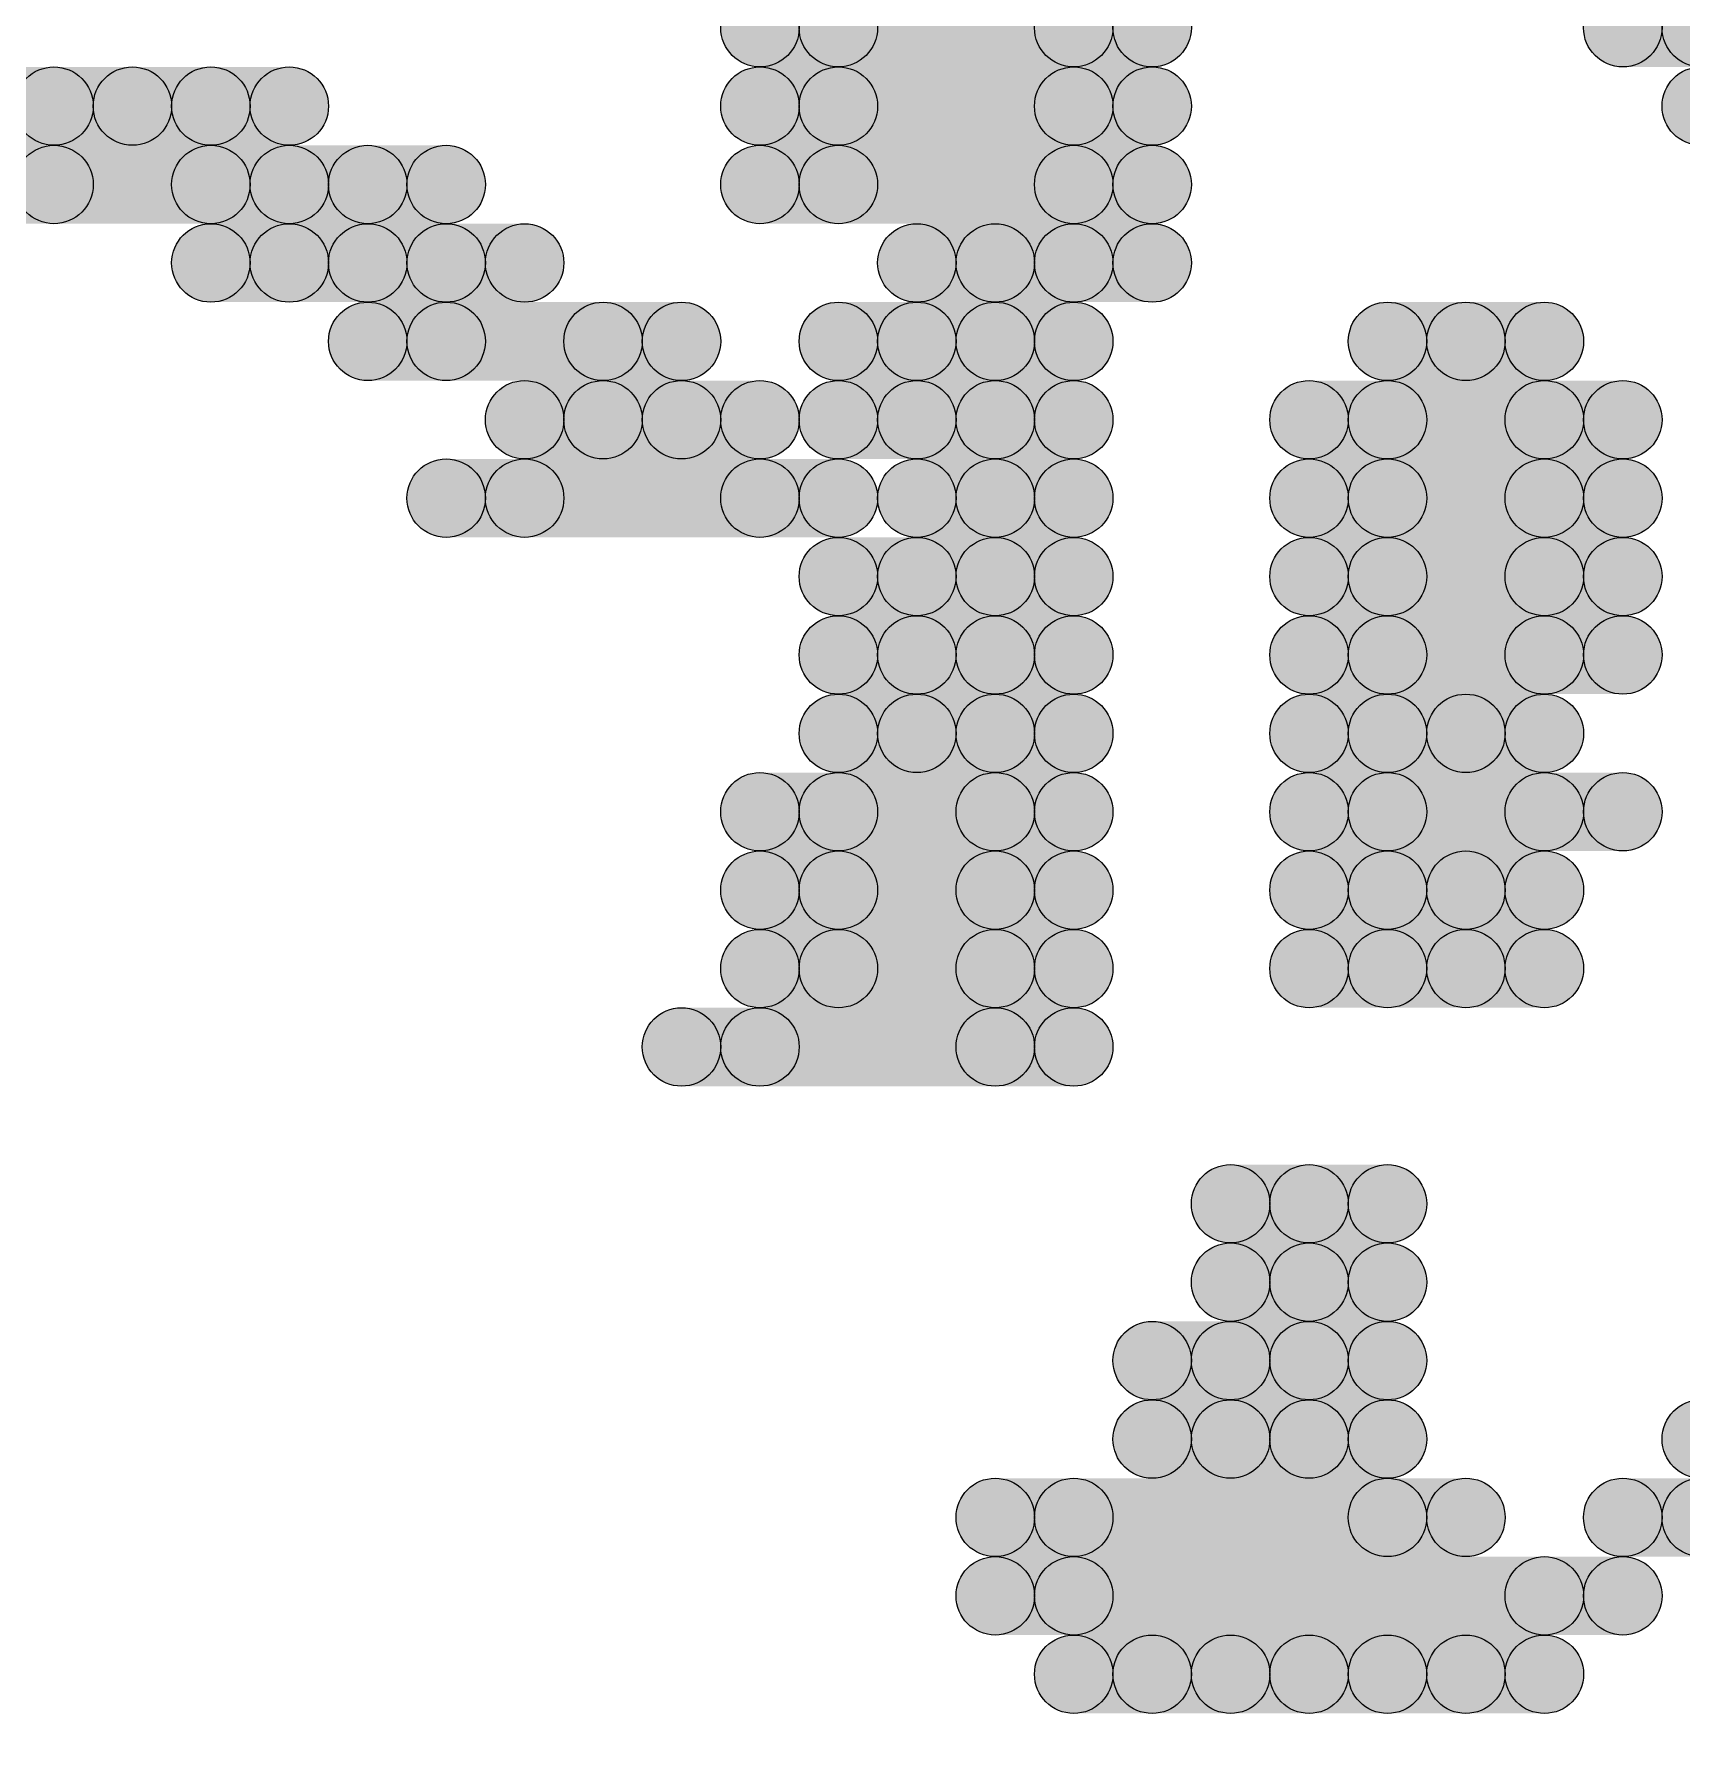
# Model space of a CAD drawing. Header units: millimetres. Extents: x 0 to 137, y 0 to 37.
# Drawn here: x 133.953 to 134.487, y 3.632 to 4.189 of the extents above; entities that cross this region are included whole.
import ezdxf

# ---------------------------------------------------------------- set-up
doc = ezdxf.new("R2010")
doc.units = ezdxf.units.MM
for name, color, linetype in [('KeepOutLayer', 6, 'Continuous'), ('TopLayer', 1, 'Continuous'), ('TopSolder', 216, 'Continuous')]:
    doc.layers.add(name, color=color, linetype=linetype)

msp = doc.modelspace()

# ---------------------------------------------------------------- hatches: boundary and pattern name
at = {"layer": 'TopLayer'}
h = msp.add_hatch(color=1, dxfattribs=at)
edge = h.paths.add_edge_path()
edge.add_arc((134.2136, 4.191), 0.0127, 0, 360)
for points in [[(134.2136, 4.1783), (134.2136, 4.2037), (134.3152, 4.2037), (134.3152, 4.1783)], [(133.858, 4.1529), (133.858, 4.1783), (133.985, 4.1783), (133.985, 4.1529)], [(134.0104, 4.1529), (134.0104, 4.1783), (134.0358, 4.1783), (134.0358, 4.1529)], [(134.2136, 4.1529), (134.2136, 4.1783), (134.3152, 4.1783), (134.3152, 4.1529)], [(133.9596, 4.1275), (133.9596, 4.1529), (134.0358, 4.1529), (134.0358, 4.1275)], [(134.0612, 4.1275), (134.0612, 4.1529), (134.0866, 4.1529), (134.0866, 4.1275)], [(134.2136, 4.1275), (134.2136, 4.1529), (134.3152, 4.1529), (134.3152, 4.1275)], [(134.0358, 4.1021), (134.0358, 4.1275), (134.0612, 4.1275), (134.0612, 4.1021)], [(134.0866, 4.1021), (134.0866, 4.1275), (134.112, 4.1275), (134.112, 4.1021)], [(134.2644, 4.1021), (134.2644, 4.1275), (134.3152, 4.1275), (134.3152, 4.1021)], [(134.0866, 4.0767), (134.0866, 4.1021), (134.1628, 4.1021), (134.1628, 4.0767)], [(134.239, 4.0767), (134.239, 4.1021), (134.2898, 4.1021), (134.2898, 4.0767)], [(134.4168, 4.0767), (134.4168, 4.1021), (134.4422, 4.1021), (134.4422, 4.0767)], [(134.1374, 4.0513), (134.1374, 4.0767), (134.1882, 4.0767), (134.1882, 4.0513)], [(134.239, 4.0513), (134.239, 4.0767), (134.2898, 4.0767), (134.2898, 4.0513)], [(134.3914, 4.0513), (134.3914, 4.0767), (134.4676, 4.0767), (134.4676, 4.0513)], [(134.112, 4.0259), (134.112, 4.0513), (134.2136, 4.0513), (134.2136, 4.0259)], [(134.2644, 4.0259), (134.2644, 4.0513), (134.2898, 4.0513), (134.2898, 4.0259)], [(134.3914, 4.0259), (134.3914, 4.0513), (134.4676, 4.0513), (134.4676, 4.0259)], [(134.239, 4.0005), (134.239, 4.0259), (134.2898, 4.0259), (134.2898, 4.0005)], [(134.3914, 4.0005), (134.3914, 4.0259), (134.4676, 4.0259), (134.4676, 4.0005)], [(134.239, 3.9751), (134.239, 4.0005), (134.2898, 4.0005), (134.2898, 3.9751)], [(134.3914, 3.9751), (134.3914, 4.0005), (134.4676, 4.0005), (134.4676, 3.9751)], [(134.239, 3.9497), (134.239, 3.9751), (134.2898, 3.9751), (134.2898, 3.9497)], [(134.3914, 3.9497), (134.3914, 3.9751), (134.4422, 3.9751), (134.4422, 3.9497)], [(134.2136, 3.9243), (134.2136, 3.9497), (134.2898, 3.9497), (134.2898, 3.9243)], [(134.3914, 3.9243), (134.3914, 3.9497), (134.4676, 3.9497), (134.4676, 3.9243)], [(134.2136, 3.8989), (134.2136, 3.9243), (134.2898, 3.9243), (134.2898, 3.8989)], [(134.3914, 3.8989), (134.3914, 3.9243), (134.4422, 3.9243), (134.4422, 3.8989)], [(134.2136, 3.8735), (134.2136, 3.8989), (134.2898, 3.8989), (134.2898, 3.8735)], [(134.3914, 3.8735), (134.3914, 3.8989), (134.4422, 3.8989), (134.4422, 3.8735)], [(134.1882, 3.8481), (134.1882, 3.8735), (134.2898, 3.8735), (134.2898, 3.8481)], [(134.366, 3.7973), (134.366, 3.8227), (134.3914, 3.8227), (134.3914, 3.7973)], [(134.366, 3.7719), (134.366, 3.7973), (134.3914, 3.7973), (134.3914, 3.7719)], [(134.3406, 3.7465), (134.3406, 3.7719), (134.3914, 3.7719), (134.3914, 3.7465)], [(134.3406, 3.7211), (134.3406, 3.7465), (134.3914, 3.7465), (134.3914, 3.7211)], [(134.2898, 3.6957), (134.2898, 3.7211), (134.4168, 3.7211), (134.4168, 3.6957)], [(134.2898, 3.6703), (134.2898, 3.6957), (134.4676, 3.6957), (134.4676, 3.6703)], [(134.3152, 3.6449), (134.3152, 3.6703), (134.3406, 3.6703), (134.3406, 3.6449)], [(134.366, 3.6449), (134.366, 3.6703), (134.3914, 3.6703), (134.3914, 3.6449)], [(134.4168, 3.6449), (134.4168, 3.6703), (134.4422, 3.6703), (134.4422, 3.6449)]]:
    msp.add_hatch(color=1, dxfattribs=at).paths.add_polyline_path(points)
h = msp.add_hatch(color=1, dxfattribs=at)
edge = h.paths.add_edge_path()
edge.add_arc((134.3152, 4.191), 0.0127, 0, 360)
h = msp.add_hatch(color=1, dxfattribs=at)
edge = h.paths.add_edge_path()
edge.add_arc((134.493, 4.191), 0.0127, 0, 360)
h = msp.add_hatch(color=1, dxfattribs=at)
edge = h.paths.add_edge_path()
edge.add_arc((133.985, 4.1656), 0.0127, 0, 360)
h = msp.add_hatch(color=1, dxfattribs=at)
edge = h.paths.add_edge_path()
edge.add_arc((134.0104, 4.1656), 0.0127, 0, 360)
h = msp.add_hatch(color=1, dxfattribs=at)
edge = h.paths.add_edge_path()
edge.add_arc((134.0358, 4.1656), 0.0127, 0, 360)
h = msp.add_hatch(color=1, dxfattribs=at)
edge = h.paths.add_edge_path()
edge.add_arc((134.2136, 4.1656), 0.0127, 0, 360)
h = msp.add_hatch(color=1, dxfattribs=at)
edge = h.paths.add_edge_path()
edge.add_arc((134.3152, 4.1656), 0.0127, 0, 360)
h = msp.add_hatch(color=1, dxfattribs=at)
edge = h.paths.add_edge_path()
edge.add_arc((133.9596, 4.1402), 0.0127, 0, 360)
h = msp.add_hatch(color=1, dxfattribs=at)
edge = h.paths.add_edge_path()
edge.add_arc((134.0358, 4.1402), 0.0127, 0, 360)
h = msp.add_hatch(color=1, dxfattribs=at)
edge = h.paths.add_edge_path()
edge.add_arc((134.0612, 4.1402), 0.0127, 0, 360)
h = msp.add_hatch(color=1, dxfattribs=at)
edge = h.paths.add_edge_path()
edge.add_arc((134.0866, 4.1402), 0.0127, 0, 360)
h = msp.add_hatch(color=1, dxfattribs=at)
edge = h.paths.add_edge_path()
edge.add_arc((134.2136, 4.1402), 0.0127, 0, 360)
h = msp.add_hatch(color=1, dxfattribs=at)
edge = h.paths.add_edge_path()
edge.add_arc((134.3152, 4.1402), 0.0127, 0, 360)
h = msp.add_hatch(color=1, dxfattribs=at)
edge = h.paths.add_edge_path()
edge.add_arc((134.0358, 4.1148), 0.0127, 0, 360)
h = msp.add_hatch(color=1, dxfattribs=at)
edge = h.paths.add_edge_path()
edge.add_arc((134.0612, 4.1148), 0.0127, 0, 360)
h = msp.add_hatch(color=1, dxfattribs=at)
edge = h.paths.add_edge_path()
edge.add_arc((134.0866, 4.1148), 0.0127, 0, 360)
h = msp.add_hatch(color=1, dxfattribs=at)
edge = h.paths.add_edge_path()
edge.add_arc((134.112, 4.1148), 0.0127, 0, 360)
h = msp.add_hatch(color=1, dxfattribs=at)
edge = h.paths.add_edge_path()
edge.add_arc((134.2644, 4.1148), 0.0127, 0, 360)
h = msp.add_hatch(color=1, dxfattribs=at)
edge = h.paths.add_edge_path()
edge.add_arc((134.3152, 4.1148), 0.0127, 0, 360)
h = msp.add_hatch(color=1, dxfattribs=at)
edge = h.paths.add_edge_path()
edge.add_arc((134.0866, 4.0894), 0.0127, 0, 360)
h = msp.add_hatch(color=1, dxfattribs=at)
edge = h.paths.add_edge_path()
edge.add_arc((134.1628, 4.0894), 0.0127, 0, 360)
h = msp.add_hatch(color=1, dxfattribs=at)
edge = h.paths.add_edge_path()
edge.add_arc((134.239, 4.0894), 0.0127, 0, 360)
h = msp.add_hatch(color=1, dxfattribs=at)
edge = h.paths.add_edge_path()
edge.add_arc((134.2898, 4.0894), 0.0127, 0, 360)
h = msp.add_hatch(color=1, dxfattribs=at)
edge = h.paths.add_edge_path()
edge.add_arc((134.4168, 4.0894), 0.0127, 0, 360)
h = msp.add_hatch(color=1, dxfattribs=at)
edge = h.paths.add_edge_path()
edge.add_arc((134.4422, 4.0894), 0.0127, 0, 360)
h = msp.add_hatch(color=1, dxfattribs=at)
edge = h.paths.add_edge_path()
edge.add_arc((134.1374, 4.064), 0.0127, 0, 360)
h = msp.add_hatch(color=1, dxfattribs=at)
edge = h.paths.add_edge_path()
edge.add_arc((134.1882, 4.064), 0.0127, 0, 360)
h = msp.add_hatch(color=1, dxfattribs=at)
edge = h.paths.add_edge_path()
edge.add_arc((134.239, 4.064), 0.0127, 0, 360)
h = msp.add_hatch(color=1, dxfattribs=at)
edge = h.paths.add_edge_path()
edge.add_arc((134.2898, 4.064), 0.0127, 0, 360)
h = msp.add_hatch(color=1, dxfattribs=at)
edge = h.paths.add_edge_path()
edge.add_arc((134.3914, 4.064), 0.0127, 0, 360)
h = msp.add_hatch(color=1, dxfattribs=at)
edge = h.paths.add_edge_path()
edge.add_arc((134.4676, 4.064), 0.0127, 0, 360)
h = msp.add_hatch(color=1, dxfattribs=at)
edge = h.paths.add_edge_path()
edge.add_arc((134.112, 4.0386), 0.0127, 0, 360)
h = msp.add_hatch(color=1, dxfattribs=at)
edge = h.paths.add_edge_path()
edge.add_arc((134.2136, 4.0386), 0.0127, 0, 360)
h = msp.add_hatch(color=1, dxfattribs=at)
edge = h.paths.add_edge_path()
edge.add_arc((134.2644, 4.0386), 0.0127, 0, 360)
h = msp.add_hatch(color=1, dxfattribs=at)
edge = h.paths.add_edge_path()
edge.add_arc((134.2898, 4.0386), 0.0127, 0, 360)
h = msp.add_hatch(color=1, dxfattribs=at)
edge = h.paths.add_edge_path()
edge.add_arc((134.3914, 4.0386), 0.0127, 0, 360)
h = msp.add_hatch(color=1, dxfattribs=at)
edge = h.paths.add_edge_path()
edge.add_arc((134.4676, 4.0386), 0.0127, 0, 360)
h = msp.add_hatch(color=1, dxfattribs=at)
edge = h.paths.add_edge_path()
edge.add_arc((134.239, 4.0132), 0.0127, 0, 360)
h = msp.add_hatch(color=1, dxfattribs=at)
edge = h.paths.add_edge_path()
edge.add_arc((134.2898, 4.0132), 0.0127, 0, 360)
h = msp.add_hatch(color=1, dxfattribs=at)
edge = h.paths.add_edge_path()
edge.add_arc((134.3914, 4.0132), 0.0127, 0, 360)
h = msp.add_hatch(color=1, dxfattribs=at)
edge = h.paths.add_edge_path()
edge.add_arc((134.4676, 4.0132), 0.0127, 0, 360)
h = msp.add_hatch(color=1, dxfattribs=at)
edge = h.paths.add_edge_path()
edge.add_arc((134.239, 3.9878), 0.0127, 0, 360)
h = msp.add_hatch(color=1, dxfattribs=at)
edge = h.paths.add_edge_path()
edge.add_arc((134.2898, 3.9878), 0.0127, 0, 360)
h = msp.add_hatch(color=1, dxfattribs=at)
edge = h.paths.add_edge_path()
edge.add_arc((134.3914, 3.9878), 0.0127, 0, 360)
h = msp.add_hatch(color=1, dxfattribs=at)
edge = h.paths.add_edge_path()
edge.add_arc((134.4676, 3.9878), 0.0127, 0, 360)
h = msp.add_hatch(color=1, dxfattribs=at)
edge = h.paths.add_edge_path()
edge.add_arc((134.239, 3.9624), 0.0127, 0, 360)
h = msp.add_hatch(color=1, dxfattribs=at)
edge = h.paths.add_edge_path()
edge.add_arc((134.2898, 3.9624), 0.0127, 0, 360)
h = msp.add_hatch(color=1, dxfattribs=at)
edge = h.paths.add_edge_path()
edge.add_arc((134.3914, 3.9624), 0.0127, 0, 360)
h = msp.add_hatch(color=1, dxfattribs=at)
edge = h.paths.add_edge_path()
edge.add_arc((134.4422, 3.9624), 0.0127, 0, 360)
h = msp.add_hatch(color=1, dxfattribs=at)
edge = h.paths.add_edge_path()
edge.add_arc((134.2136, 3.937), 0.0127, 0, 360)
h = msp.add_hatch(color=1, dxfattribs=at)
edge = h.paths.add_edge_path()
edge.add_arc((134.2898, 3.937), 0.0127, 0, 360)
h = msp.add_hatch(color=1, dxfattribs=at)
edge = h.paths.add_edge_path()
edge.add_arc((134.3914, 3.937), 0.0127, 0, 360)
h = msp.add_hatch(color=1, dxfattribs=at)
edge = h.paths.add_edge_path()
edge.add_arc((134.4676, 3.937), 0.0127, 0, 360)
h = msp.add_hatch(color=1, dxfattribs=at)
edge = h.paths.add_edge_path()
edge.add_arc((134.2136, 3.9116), 0.0127, 0, 360)
h = msp.add_hatch(color=1, dxfattribs=at)
edge = h.paths.add_edge_path()
edge.add_arc((134.2898, 3.9116), 0.0127, 0, 360)
h = msp.add_hatch(color=1, dxfattribs=at)
edge = h.paths.add_edge_path()
edge.add_arc((134.3914, 3.9116), 0.0127, 0, 360)
h = msp.add_hatch(color=1, dxfattribs=at)
edge = h.paths.add_edge_path()
edge.add_arc((134.4422, 3.9116), 0.0127, 0, 360)
h = msp.add_hatch(color=1, dxfattribs=at)
edge = h.paths.add_edge_path()
edge.add_arc((134.2136, 3.8862), 0.0127, 0, 360)
h = msp.add_hatch(color=1, dxfattribs=at)
edge = h.paths.add_edge_path()
edge.add_arc((134.2898, 3.8862), 0.0127, 0, 360)
h = msp.add_hatch(color=1, dxfattribs=at)
edge = h.paths.add_edge_path()
edge.add_arc((134.3914, 3.8862), 0.0127, 0, 360)
h = msp.add_hatch(color=1, dxfattribs=at)
edge = h.paths.add_edge_path()
edge.add_arc((134.4422, 3.8862), 0.0127, 0, 360)
h = msp.add_hatch(color=1, dxfattribs=at)
edge = h.paths.add_edge_path()
edge.add_arc((134.1882, 3.8608), 0.0127, 0, 360)
h = msp.add_hatch(color=1, dxfattribs=at)
edge = h.paths.add_edge_path()
edge.add_arc((134.2898, 3.8608), 0.0127, 0, 360)
h = msp.add_hatch(color=1, dxfattribs=at)
edge = h.paths.add_edge_path()
edge.add_arc((134.366, 3.81), 0.0127, 0, 360)
h = msp.add_hatch(color=1, dxfattribs=at)
edge = h.paths.add_edge_path()
edge.add_arc((134.3914, 3.81), 0.0127, 0, 360)
h = msp.add_hatch(color=1, dxfattribs=at)
edge = h.paths.add_edge_path()
edge.add_arc((134.366, 3.7846), 0.0127, 0, 360)
h = msp.add_hatch(color=1, dxfattribs=at)
edge = h.paths.add_edge_path()
edge.add_arc((134.3914, 3.7846), 0.0127, 0, 360)
h = msp.add_hatch(color=1, dxfattribs=at)
edge = h.paths.add_edge_path()
edge.add_arc((134.3406, 3.7592), 0.0127, 0, 360)
h = msp.add_hatch(color=1, dxfattribs=at)
edge = h.paths.add_edge_path()
edge.add_arc((134.3914, 3.7592), 0.0127, 0, 360)
h = msp.add_hatch(color=1, dxfattribs=at)
edge = h.paths.add_edge_path()
edge.add_arc((134.3406, 3.7338), 0.0127, 0, 360)
h = msp.add_hatch(color=1, dxfattribs=at)
edge = h.paths.add_edge_path()
edge.add_arc((134.3914, 3.7338), 0.0127, 0, 360)
h = msp.add_hatch(color=1, dxfattribs=at)
edge = h.paths.add_edge_path()
edge.add_arc((134.2898, 3.7084), 0.0127, 0, 360)
h = msp.add_hatch(color=1, dxfattribs=at)
edge = h.paths.add_edge_path()
edge.add_arc((134.4168, 3.7084), 0.0127, 0, 360)
h = msp.add_hatch(color=1, dxfattribs=at)
edge = h.paths.add_edge_path()
edge.add_arc((134.493, 3.7084), 0.0127, 0, 360)
h = msp.add_hatch(color=1, dxfattribs=at)
edge = h.paths.add_edge_path()
edge.add_arc((134.2898, 3.683), 0.0127, 0, 360)
h = msp.add_hatch(color=1, dxfattribs=at)
edge = h.paths.add_edge_path()
edge.add_arc((134.4676, 3.683), 0.0127, 0, 360)
h = msp.add_hatch(color=1, dxfattribs=at)
edge = h.paths.add_edge_path()
edge.add_arc((134.3152, 3.6576), 0.0127, 0, 360)
h = msp.add_hatch(color=1, dxfattribs=at)
edge = h.paths.add_edge_path()
edge.add_arc((134.3406, 3.6576), 0.0127, 0, 360)
h = msp.add_hatch(color=1, dxfattribs=at)
edge = h.paths.add_edge_path()
edge.add_arc((134.366, 3.6576), 0.0127, 0, 360)
h = msp.add_hatch(color=1, dxfattribs=at)
edge = h.paths.add_edge_path()
edge.add_arc((134.3914, 3.6576), 0.0127, 0, 360)
h = msp.add_hatch(color=1, dxfattribs=at)
edge = h.paths.add_edge_path()
edge.add_arc((134.4168, 3.6576), 0.0127, 0, 360)
h = msp.add_hatch(color=1, dxfattribs=at)
edge = h.paths.add_edge_path()
edge.add_arc((134.4422, 3.6576), 0.0127, 0, 360)
at = {"layer": 'TopSolder'}
h = msp.add_hatch(color=216, dxfattribs=at)
edge = h.paths.add_edge_path()
edge.add_arc((134.1882, 4.191), 0.0127, 0, 360)
for points in [[(134.1882, 4.1783), (134.1882, 4.2037), (134.2898, 4.2037), (134.2898, 4.1783)], [(134.4676, 4.1783), (134.4676, 4.2037), (134.5184, 4.2037), (134.5184, 4.1783)], [(133.8326, 4.1529), (133.8326, 4.1783), (133.9596, 4.1783), (133.9596, 4.1529)], [(133.985, 4.1529), (133.985, 4.1783), (134.0104, 4.1783), (134.0104, 4.1529)], [(134.1882, 4.1529), (134.1882, 4.1783), (134.2898, 4.1783), (134.2898, 4.1529)], [(133.9342, 4.1275), (133.9342, 4.1529), (134.0104, 4.1529), (134.0104, 4.1275)], [(134.0358, 4.1275), (134.0358, 4.1529), (134.0612, 4.1529), (134.0612, 4.1275)], [(134.1882, 4.1275), (134.1882, 4.1529), (134.2898, 4.1529), (134.2898, 4.1275)], [(134.0104, 4.1021), (134.0104, 4.1275), (134.0358, 4.1275), (134.0358, 4.1021)], [(134.0612, 4.1021), (134.0612, 4.1275), (134.0866, 4.1275), (134.0866, 4.1021)], [(134.239, 4.1021), (134.239, 4.1275), (134.2898, 4.1275), (134.2898, 4.1021)], [(134.0612, 4.0767), (134.0612, 4.1021), (134.1374, 4.1021), (134.1374, 4.0767)], [(134.2136, 4.0767), (134.2136, 4.1021), (134.2644, 4.1021), (134.2644, 4.0767)], [(134.3914, 4.0767), (134.3914, 4.1021), (134.4168, 4.1021), (134.4168, 4.0767)], [(134.112, 4.0513), (134.112, 4.0767), (134.1628, 4.0767), (134.1628, 4.0513)], [(134.2136, 4.0513), (134.2136, 4.0767), (134.2644, 4.0767), (134.2644, 4.0513)], [(134.366, 4.0513), (134.366, 4.0767), (134.4422, 4.0767), (134.4422, 4.0513)], [(134.0866, 4.0259), (134.0866, 4.0513), (134.1882, 4.0513), (134.1882, 4.0259)], [(134.239, 4.0259), (134.239, 4.0513), (134.2644, 4.0513), (134.2644, 4.0259)], [(134.366, 4.0259), (134.366, 4.0513), (134.4422, 4.0513), (134.4422, 4.0259)], [(134.2136, 4.0005), (134.2136, 4.0259), (134.2644, 4.0259), (134.2644, 4.0005)], [(134.366, 4.0005), (134.366, 4.0259), (134.4422, 4.0259), (134.4422, 4.0005)], [(134.2136, 3.9751), (134.2136, 4.0005), (134.2644, 4.0005), (134.2644, 3.9751)], [(134.366, 3.9751), (134.366, 4.0005), (134.4422, 4.0005), (134.4422, 3.9751)], [(134.2136, 3.9497), (134.2136, 3.9751), (134.2644, 3.9751), (134.2644, 3.9497)], [(134.366, 3.9497), (134.366, 3.9751), (134.4168, 3.9751), (134.4168, 3.9497)], [(134.1882, 3.9243), (134.1882, 3.9497), (134.2644, 3.9497), (134.2644, 3.9243)], [(134.366, 3.9243), (134.366, 3.9497), (134.4422, 3.9497), (134.4422, 3.9243)], [(134.1882, 3.8989), (134.1882, 3.9243), (134.2644, 3.9243), (134.2644, 3.8989)], [(134.366, 3.8989), (134.366, 3.9243), (134.4168, 3.9243), (134.4168, 3.8989)], [(134.1882, 3.8735), (134.1882, 3.8989), (134.2644, 3.8989), (134.2644, 3.8735)], [(134.366, 3.8735), (134.366, 3.8989), (134.4168, 3.8989), (134.4168, 3.8735)], [(134.1628, 3.8481), (134.1628, 3.8735), (134.2644, 3.8735), (134.2644, 3.8481)], [(134.3406, 3.7973), (134.3406, 3.8227), (134.366, 3.8227), (134.366, 3.7973)], [(134.3406, 3.7719), (134.3406, 3.7973), (134.366, 3.7973), (134.366, 3.7719)], [(134.3152, 3.7465), (134.3152, 3.7719), (134.366, 3.7719), (134.366, 3.7465)], [(134.3152, 3.7211), (134.3152, 3.7465), (134.366, 3.7465), (134.366, 3.7211)], [(134.2644, 3.6957), (134.2644, 3.7211), (134.3914, 3.7211), (134.3914, 3.6957)], [(134.4676, 3.6957), (134.4676, 3.7211), (134.493, 3.7211), (134.493, 3.6957)], [(134.2644, 3.6703), (134.2644, 3.6957), (134.4422, 3.6957), (134.4422, 3.6703)], [(134.2898, 3.6449), (134.2898, 3.6703), (134.3152, 3.6703), (134.3152, 3.6449)], [(134.3406, 3.6449), (134.3406, 3.6703), (134.366, 3.6703), (134.366, 3.6449)], [(134.3914, 3.6449), (134.3914, 3.6703), (134.4168, 3.6703), (134.4168, 3.6449)]]:
    msp.add_hatch(color=216, dxfattribs=at).paths.add_polyline_path(points)
h = msp.add_hatch(color=216, dxfattribs=at)
edge = h.paths.add_edge_path()
edge.add_arc((134.2898, 4.191), 0.0127, 0, 360)
h = msp.add_hatch(color=216, dxfattribs=at)
edge = h.paths.add_edge_path()
edge.add_arc((134.4676, 4.191), 0.0127, 0, 360)
h = msp.add_hatch(color=216, dxfattribs=at)
edge = h.paths.add_edge_path()
edge.add_arc((133.9596, 4.1656), 0.0127, 0, 360)
h = msp.add_hatch(color=216, dxfattribs=at)
edge = h.paths.add_edge_path()
edge.add_arc((133.985, 4.1656), 0.0127, 0, 360)
h = msp.add_hatch(color=216, dxfattribs=at)
edge = h.paths.add_edge_path()
edge.add_arc((134.0104, 4.1656), 0.0127, 0, 360)
h = msp.add_hatch(color=216, dxfattribs=at)
edge = h.paths.add_edge_path()
edge.add_arc((134.1882, 4.1656), 0.0127, 0, 360)
h = msp.add_hatch(color=216, dxfattribs=at)
edge = h.paths.add_edge_path()
edge.add_arc((134.2898, 4.1656), 0.0127, 0, 360)
h = msp.add_hatch(color=216, dxfattribs=at)
edge = h.paths.add_edge_path()
edge.add_arc((134.493, 4.1656), 0.0127, 0, 360)
h = msp.add_hatch(color=216, dxfattribs=at)
edge = h.paths.add_edge_path()
edge.add_arc((134.0104, 4.1402), 0.0127, 0, 360)
h = msp.add_hatch(color=216, dxfattribs=at)
edge = h.paths.add_edge_path()
edge.add_arc((134.0358, 4.1402), 0.0127, 0, 360)
h = msp.add_hatch(color=216, dxfattribs=at)
edge = h.paths.add_edge_path()
edge.add_arc((134.0612, 4.1402), 0.0127, 0, 360)
h = msp.add_hatch(color=216, dxfattribs=at)
edge = h.paths.add_edge_path()
edge.add_arc((134.1882, 4.1402), 0.0127, 0, 360)
h = msp.add_hatch(color=216, dxfattribs=at)
edge = h.paths.add_edge_path()
edge.add_arc((134.2898, 4.1402), 0.0127, 0, 360)
h = msp.add_hatch(color=216, dxfattribs=at)
edge = h.paths.add_edge_path()
edge.add_arc((134.0104, 4.1148), 0.0127, 0, 360)
h = msp.add_hatch(color=216, dxfattribs=at)
edge = h.paths.add_edge_path()
edge.add_arc((134.0358, 4.1148), 0.0127, 0, 360)
h = msp.add_hatch(color=216, dxfattribs=at)
edge = h.paths.add_edge_path()
edge.add_arc((134.0612, 4.1148), 0.0127, 0, 360)
h = msp.add_hatch(color=216, dxfattribs=at)
edge = h.paths.add_edge_path()
edge.add_arc((134.0866, 4.1148), 0.0127, 0, 360)
h = msp.add_hatch(color=216, dxfattribs=at)
edge = h.paths.add_edge_path()
edge.add_arc((134.239, 4.1148), 0.0127, 0, 360)
h = msp.add_hatch(color=216, dxfattribs=at)
edge = h.paths.add_edge_path()
edge.add_arc((134.2898, 4.1148), 0.0127, 0, 360)
h = msp.add_hatch(color=216, dxfattribs=at)
edge = h.paths.add_edge_path()
edge.add_arc((134.0612, 4.0894), 0.0127, 0, 360)
h = msp.add_hatch(color=216, dxfattribs=at)
edge = h.paths.add_edge_path()
edge.add_arc((134.1374, 4.0894), 0.0127, 0, 360)
h = msp.add_hatch(color=216, dxfattribs=at)
edge = h.paths.add_edge_path()
edge.add_arc((134.2136, 4.0894), 0.0127, 0, 360)
h = msp.add_hatch(color=216, dxfattribs=at)
edge = h.paths.add_edge_path()
edge.add_arc((134.2644, 4.0894), 0.0127, 0, 360)
h = msp.add_hatch(color=216, dxfattribs=at)
edge = h.paths.add_edge_path()
edge.add_arc((134.3914, 4.0894), 0.0127, 0, 360)
h = msp.add_hatch(color=216, dxfattribs=at)
edge = h.paths.add_edge_path()
edge.add_arc((134.4168, 4.0894), 0.0127, 0, 360)
h = msp.add_hatch(color=216, dxfattribs=at)
edge = h.paths.add_edge_path()
edge.add_arc((134.112, 4.064), 0.0127, 0, 360)
h = msp.add_hatch(color=216, dxfattribs=at)
edge = h.paths.add_edge_path()
edge.add_arc((134.1628, 4.064), 0.0127, 0, 360)
h = msp.add_hatch(color=216, dxfattribs=at)
edge = h.paths.add_edge_path()
edge.add_arc((134.2136, 4.064), 0.0127, 0, 360)
h = msp.add_hatch(color=216, dxfattribs=at)
edge = h.paths.add_edge_path()
edge.add_arc((134.2644, 4.064), 0.0127, 0, 360)
h = msp.add_hatch(color=216, dxfattribs=at)
edge = h.paths.add_edge_path()
edge.add_arc((134.366, 4.064), 0.0127, 0, 360)
h = msp.add_hatch(color=216, dxfattribs=at)
edge = h.paths.add_edge_path()
edge.add_arc((134.4422, 4.064), 0.0127, 0, 360)
h = msp.add_hatch(color=216, dxfattribs=at)
edge = h.paths.add_edge_path()
edge.add_arc((134.0866, 4.0386), 0.0127, 0, 360)
h = msp.add_hatch(color=216, dxfattribs=at)
edge = h.paths.add_edge_path()
edge.add_arc((134.1882, 4.0386), 0.0127, 0, 360)
h = msp.add_hatch(color=216, dxfattribs=at)
edge = h.paths.add_edge_path()
edge.add_arc((134.239, 4.0386), 0.0127, 0, 360)
h = msp.add_hatch(color=216, dxfattribs=at)
edge = h.paths.add_edge_path()
edge.add_arc((134.2644, 4.0386), 0.0127, 0, 360)
h = msp.add_hatch(color=216, dxfattribs=at)
edge = h.paths.add_edge_path()
edge.add_arc((134.366, 4.0386), 0.0127, 0, 360)
h = msp.add_hatch(color=216, dxfattribs=at)
edge = h.paths.add_edge_path()
edge.add_arc((134.4422, 4.0386), 0.0127, 0, 360)
h = msp.add_hatch(color=216, dxfattribs=at)
edge = h.paths.add_edge_path()
edge.add_arc((134.2136, 4.0132), 0.0127, 0, 360)
h = msp.add_hatch(color=216, dxfattribs=at)
edge = h.paths.add_edge_path()
edge.add_arc((134.2644, 4.0132), 0.0127, 0, 360)
h = msp.add_hatch(color=216, dxfattribs=at)
edge = h.paths.add_edge_path()
edge.add_arc((134.366, 4.0132), 0.0127, 0, 360)
h = msp.add_hatch(color=216, dxfattribs=at)
edge = h.paths.add_edge_path()
edge.add_arc((134.4422, 4.0132), 0.0127, 0, 360)
h = msp.add_hatch(color=216, dxfattribs=at)
edge = h.paths.add_edge_path()
edge.add_arc((134.2136, 3.9878), 0.0127, 0, 360)
h = msp.add_hatch(color=216, dxfattribs=at)
edge = h.paths.add_edge_path()
edge.add_arc((134.2644, 3.9878), 0.0127, 0, 360)
h = msp.add_hatch(color=216, dxfattribs=at)
edge = h.paths.add_edge_path()
edge.add_arc((134.366, 3.9878), 0.0127, 0, 360)
h = msp.add_hatch(color=216, dxfattribs=at)
edge = h.paths.add_edge_path()
edge.add_arc((134.4422, 3.9878), 0.0127, 0, 360)
h = msp.add_hatch(color=216, dxfattribs=at)
edge = h.paths.add_edge_path()
edge.add_arc((134.2136, 3.9624), 0.0127, 0, 360)
h = msp.add_hatch(color=216, dxfattribs=at)
edge = h.paths.add_edge_path()
edge.add_arc((134.2644, 3.9624), 0.0127, 0, 360)
h = msp.add_hatch(color=216, dxfattribs=at)
edge = h.paths.add_edge_path()
edge.add_arc((134.366, 3.9624), 0.0127, 0, 360)
h = msp.add_hatch(color=216, dxfattribs=at)
edge = h.paths.add_edge_path()
edge.add_arc((134.4168, 3.9624), 0.0127, 0, 360)
h = msp.add_hatch(color=216, dxfattribs=at)
edge = h.paths.add_edge_path()
edge.add_arc((134.1882, 3.937), 0.0127, 0, 360)
h = msp.add_hatch(color=216, dxfattribs=at)
edge = h.paths.add_edge_path()
edge.add_arc((134.2644, 3.937), 0.0127, 0, 360)
h = msp.add_hatch(color=216, dxfattribs=at)
edge = h.paths.add_edge_path()
edge.add_arc((134.366, 3.937), 0.0127, 0, 360)
h = msp.add_hatch(color=216, dxfattribs=at)
edge = h.paths.add_edge_path()
edge.add_arc((134.4422, 3.937), 0.0127, 0, 360)
h = msp.add_hatch(color=216, dxfattribs=at)
edge = h.paths.add_edge_path()
edge.add_arc((134.1882, 3.9116), 0.0127, 0, 360)
h = msp.add_hatch(color=216, dxfattribs=at)
edge = h.paths.add_edge_path()
edge.add_arc((134.2644, 3.9116), 0.0127, 0, 360)
h = msp.add_hatch(color=216, dxfattribs=at)
edge = h.paths.add_edge_path()
edge.add_arc((134.366, 3.9116), 0.0127, 0, 360)
h = msp.add_hatch(color=216, dxfattribs=at)
edge = h.paths.add_edge_path()
edge.add_arc((134.4168, 3.9116), 0.0127, 0, 360)
h = msp.add_hatch(color=216, dxfattribs=at)
edge = h.paths.add_edge_path()
edge.add_arc((134.1882, 3.8862), 0.0127, 0, 360)
h = msp.add_hatch(color=216, dxfattribs=at)
edge = h.paths.add_edge_path()
edge.add_arc((134.2644, 3.8862), 0.0127, 0, 360)
h = msp.add_hatch(color=216, dxfattribs=at)
edge = h.paths.add_edge_path()
edge.add_arc((134.366, 3.8862), 0.0127, 0, 360)
h = msp.add_hatch(color=216, dxfattribs=at)
edge = h.paths.add_edge_path()
edge.add_arc((134.4168, 3.8862), 0.0127, 0, 360)
h = msp.add_hatch(color=216, dxfattribs=at)
edge = h.paths.add_edge_path()
edge.add_arc((134.1628, 3.8608), 0.0127, 0, 360)
h = msp.add_hatch(color=216, dxfattribs=at)
edge = h.paths.add_edge_path()
edge.add_arc((134.2644, 3.8608), 0.0127, 0, 360)
h = msp.add_hatch(color=216, dxfattribs=at)
edge = h.paths.add_edge_path()
edge.add_arc((134.3406, 3.81), 0.0127, 0, 360)
h = msp.add_hatch(color=216, dxfattribs=at)
edge = h.paths.add_edge_path()
edge.add_arc((134.366, 3.81), 0.0127, 0, 360)
h = msp.add_hatch(color=216, dxfattribs=at)
edge = h.paths.add_edge_path()
edge.add_arc((134.3406, 3.7846), 0.0127, 0, 360)
h = msp.add_hatch(color=216, dxfattribs=at)
edge = h.paths.add_edge_path()
edge.add_arc((134.366, 3.7846), 0.0127, 0, 360)
h = msp.add_hatch(color=216, dxfattribs=at)
edge = h.paths.add_edge_path()
edge.add_arc((134.3152, 3.7592), 0.0127, 0, 360)
h = msp.add_hatch(color=216, dxfattribs=at)
edge = h.paths.add_edge_path()
edge.add_arc((134.366, 3.7592), 0.0127, 0, 360)
h = msp.add_hatch(color=216, dxfattribs=at)
edge = h.paths.add_edge_path()
edge.add_arc((134.3152, 3.7338), 0.0127, 0, 360)
h = msp.add_hatch(color=216, dxfattribs=at)
edge = h.paths.add_edge_path()
edge.add_arc((134.366, 3.7338), 0.0127, 0, 360)
h = msp.add_hatch(color=216, dxfattribs=at)
edge = h.paths.add_edge_path()
edge.add_arc((134.493, 3.7338), 0.0127, 0, 360)
h = msp.add_hatch(color=216, dxfattribs=at)
edge = h.paths.add_edge_path()
edge.add_arc((134.2644, 3.7084), 0.0127, 0, 360)
h = msp.add_hatch(color=216, dxfattribs=at)
edge = h.paths.add_edge_path()
edge.add_arc((134.3914, 3.7084), 0.0127, 0, 360)
h = msp.add_hatch(color=216, dxfattribs=at)
edge = h.paths.add_edge_path()
edge.add_arc((134.4676, 3.7084), 0.0127, 0, 360)
h = msp.add_hatch(color=216, dxfattribs=at)
edge = h.paths.add_edge_path()
edge.add_arc((134.493, 3.7084), 0.0127, 0, 360)
h = msp.add_hatch(color=216, dxfattribs=at)
edge = h.paths.add_edge_path()
edge.add_arc((134.2644, 3.683), 0.0127, 0, 360)
h = msp.add_hatch(color=216, dxfattribs=at)
edge = h.paths.add_edge_path()
edge.add_arc((134.4422, 3.683), 0.0127, 0, 360)
h = msp.add_hatch(color=216, dxfattribs=at)
edge = h.paths.add_edge_path()
edge.add_arc((134.2898, 3.6576), 0.0127, 0, 360)
h = msp.add_hatch(color=216, dxfattribs=at)
edge = h.paths.add_edge_path()
edge.add_arc((134.3152, 3.6576), 0.0127, 0, 360)
h = msp.add_hatch(color=216, dxfattribs=at)
edge = h.paths.add_edge_path()
edge.add_arc((134.3406, 3.6576), 0.0127, 0, 360)
h = msp.add_hatch(color=216, dxfattribs=at)
edge = h.paths.add_edge_path()
edge.add_arc((134.366, 3.6576), 0.0127, 0, 360)
h = msp.add_hatch(color=216, dxfattribs=at)
edge = h.paths.add_edge_path()
edge.add_arc((134.3914, 3.6576), 0.0127, 0, 360)
h = msp.add_hatch(color=216, dxfattribs=at)
edge = h.paths.add_edge_path()
edge.add_arc((134.4168, 3.6576), 0.0127, 0, 360)

# ---------------------------------------------------------------- linework, layer by layer
at = {"layer": 'KeepOutLayer', "const_width": 0.254}
msp.add_lwpolyline([(136.398, 3.81, -0.414214), (132.588, 0)], format="xyb", dxfattribs=at)
at = {"layer": 'TopLayer'}
for centre in [(134.2136, 4.191), (134.3152, 4.191), (134.493, 4.191), (133.985, 4.1656), (134.0104, 4.1656), (134.0358, 4.1656), (134.2136, 4.1656), (134.3152, 4.1656), (133.9596, 4.1402), (134.0358, 4.1402), (134.0612, 4.1402), (134.0866, 4.1402), (134.2136, 4.1402), (134.3152, 4.1402), (134.0358, 4.1148), (134.0612, 4.1148), (134.0866, 4.1148), (134.112, 4.1148), (134.2644, 4.1148), (134.3152, 4.1148), (134.0866, 4.0894), (134.1628, 4.0894), (134.239, 4.0894), (134.2898, 4.0894), (134.4168, 4.0894), (134.4422, 4.0894), (134.1374, 4.064), (134.1882, 4.064), (134.239, 4.064), (134.2898, 4.064), (134.3914, 4.064), (134.4676, 4.064), (134.112, 4.0386), (134.2136, 4.0386), (134.2644, 4.0386), (134.2898, 4.0386), (134.3914, 4.0386), (134.4676, 4.0386), (134.239, 4.0132), (134.2898, 4.0132), (134.3914, 4.0132), (134.4676, 4.0132), (134.239, 3.9878), (134.2898, 3.9878), (134.3914, 3.9878), (134.4676, 3.9878), (134.239, 3.9624), (134.2898, 3.9624), (134.3914, 3.9624), (134.4422, 3.9624), (134.2136, 3.937), (134.2898, 3.937), (134.3914, 3.937), (134.4676, 3.937), (134.2136, 3.9116), (134.2898, 3.9116), (134.3914, 3.9116), (134.4422, 3.9116), (134.2136, 3.8862), (134.2898, 3.8862), (134.3914, 3.8862), (134.4422, 3.8862), (134.1882, 3.8608), (134.2898, 3.8608), (134.366, 3.81), (134.3914, 3.81), (134.366, 3.7846), (134.3914, 3.7846), (134.3406, 3.7592), (134.3914, 3.7592), (134.3406, 3.7338), (134.3914, 3.7338), (134.2898, 3.7084), (134.4168, 3.7084), (134.493, 3.7084), (134.2898, 3.683), (134.4676, 3.683), (134.3152, 3.6576), (134.3406, 3.6576), (134.366, 3.6576), (134.3914, 3.6576), (134.4168, 3.6576), (134.4422, 3.6576)]:
    msp.add_circle(centre, 0.0127, dxfattribs=at)
at = {"layer": 'TopSolder'}
for centre in [(134.1882, 4.191), (134.2898, 4.191), (134.4676, 4.191), (133.9596, 4.1656), (133.985, 4.1656), (134.0104, 4.1656), (134.1882, 4.1656), (134.2898, 4.1656), (134.493, 4.1656), (134.0104, 4.1402), (134.0358, 4.1402), (134.0612, 4.1402), (134.1882, 4.1402), (134.2898, 4.1402), (134.0104, 4.1148), (134.0358, 4.1148), (134.0612, 4.1148), (134.0866, 4.1148), (134.239, 4.1148), (134.2898, 4.1148), (134.0612, 4.0894), (134.1374, 4.0894), (134.2136, 4.0894), (134.2644, 4.0894), (134.3914, 4.0894), (134.4168, 4.0894), (134.112, 4.064), (134.1628, 4.064), (134.2136, 4.064), (134.2644, 4.064), (134.366, 4.064), (134.4422, 4.064), (134.0866, 4.0386), (134.1882, 4.0386), (134.239, 4.0386), (134.2644, 4.0386), (134.366, 4.0386), (134.4422, 4.0386), (134.2136, 4.0132), (134.2644, 4.0132), (134.366, 4.0132), (134.4422, 4.0132), (134.2136, 3.9878), (134.2644, 3.9878), (134.366, 3.9878), (134.4422, 3.9878), (134.2136, 3.9624), (134.2644, 3.9624), (134.366, 3.9624), (134.4168, 3.9624), (134.1882, 3.937), (134.2644, 3.937), (134.366, 3.937), (134.4422, 3.937), (134.1882, 3.9116), (134.2644, 3.9116), (134.366, 3.9116), (134.4168, 3.9116), (134.1882, 3.8862), (134.2644, 3.8862), (134.366, 3.8862), (134.4168, 3.8862), (134.1628, 3.8608), (134.2644, 3.8608), (134.3406, 3.81), (134.366, 3.81), (134.3406, 3.7846), (134.366, 3.7846), (134.3152, 3.7592), (134.366, 3.7592), (134.3152, 3.7338), (134.366, 3.7338), (134.493, 3.7338), (134.2644, 3.7084), (134.3914, 3.7084), (134.4676, 3.7084), (134.493, 3.7084), (134.2644, 3.683), (134.4422, 3.683), (134.2898, 3.6576), (134.3152, 3.6576), (134.3406, 3.6576), (134.366, 3.6576), (134.3914, 3.6576), (134.4168, 3.6576)]:
    msp.add_circle(centre, 0.0127, dxfattribs=at)

doc.saveas('drawing.dxf')
